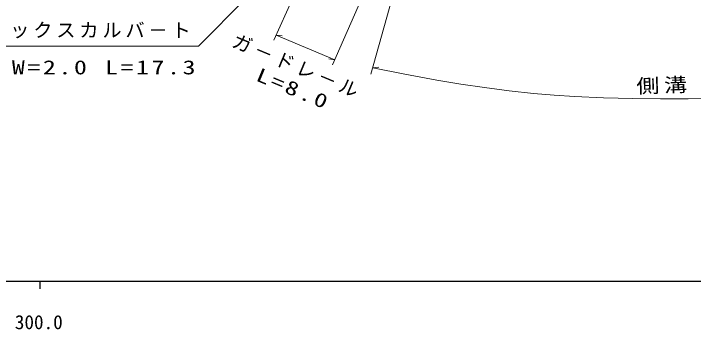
# Model space of a CAD drawing. Units: millimetres, scale not verified. Extents: x -24973 to 615027, y -198662 to 161338.
# Drawn here: x 299592 to 388076, y -19948 to 21204 of the extents above; entities that cross this region are included whole.
import ezdxf
from ezdxf.enums import TextEntityAlignment as Align

# ---------------------------------------------------------------- set-up
doc = ezdxf.new("R2010")
doc.units = ezdxf.units.MM
doc.header["$LTSCALE"] = 1000
doc.layers.add('S-BGD-HTXT', color=6, linetype='Continuous', lineweight=13)
doc.layers.add('S-BGD-TXT', color=8, linetype='Continuous', lineweight=25)
doc.styles.add('ＭＳ ゴシック', font='')
doc.styles.get('ＭＳ ゴシック').set_extended_font_data('MS Gothic')

msp = doc.modelspace()

# ---------------------------------------------------------------- linework, layer by layer
at = {"layer": 'S-BGD-HTXT'}
for p, q in [((347864, 41467), (323658, 16948)), ((351832, 39081), (341116, 14509)), ((333473, 17720), (343001, 38906)), ((346110, 13315), (353079, 38325)), ((333778, 18399), (334553, 18308)), ((333778, 18399), (341417, 15198)), ((323658, 16948), (286783, 16948)), ((341417, 15198), (340642, 15289)), ((346343, 14149), (347121, 14212))]:
    msp.add_line(p, q, dxfattribs=at)
msp.add_lwpolyline([(346343, 14149), (350509, 13306), (354685, 12521), (357790, 12007), (360905, 11553), (364088, 11148), (367276, 10803), (369942, 10568), (372613, 10394), (376396, 10237), (380181, 10141), (383778, 10092), (387384, 10103), (390541, 10187)], dxfattribs=at)
at = {"layer": 'S-BGD-TXT'}
for p, q in [((-24973, -13662), (514027, -13662)), ((303027, -13662), (303027, -14662))]:
    msp.add_line(p, q, dxfattribs=at)

# ---------------------------------------------------------------- texts
at = {"layer": 'S-BGD-HTXT', "char_height": 1833, "attachment_point": 7, "style": 'ＭＳ ゴシック'}
for s, insert, rotation in [('\\T1.2;ボックスカルバ－ト', (296148, 17970), 359.9), ('\\T1.2;ガ－ドレ－ル', (327820, 16858), 337.3), ('\\T1.2;\\W1.35;L=8.0', (330982, 12495), 337.3), ('\\T1.2;\\W1.2;側溝\u3000L=154.0', (380687, 10631), 1.9)]:
    msp.add_mtext(s, dxfattribs=dict(at, insert=insert, rotation=rotation))
at = {"layer": 'S-BGD-HTXT', "insert": (287248, 13254), "char_height": 1833, "attachment_point": 7, "style": 'ＭＳ ゴシック'}
msp.add_mtext('\\T1.2;\\W1.35;H=2.0\\~W=2.0\\~L=17.3', dxfattribs=at)
at = {"layer": 'S-BGD-TXT', "style": 'ＭＳ ゴシック'}
msp.add_text('300.0', height=1833, dxfattribs=at).set_placement((302871, -20468), align=Align.BOTTOM_CENTER)

doc.saveas('drawing.dxf')
